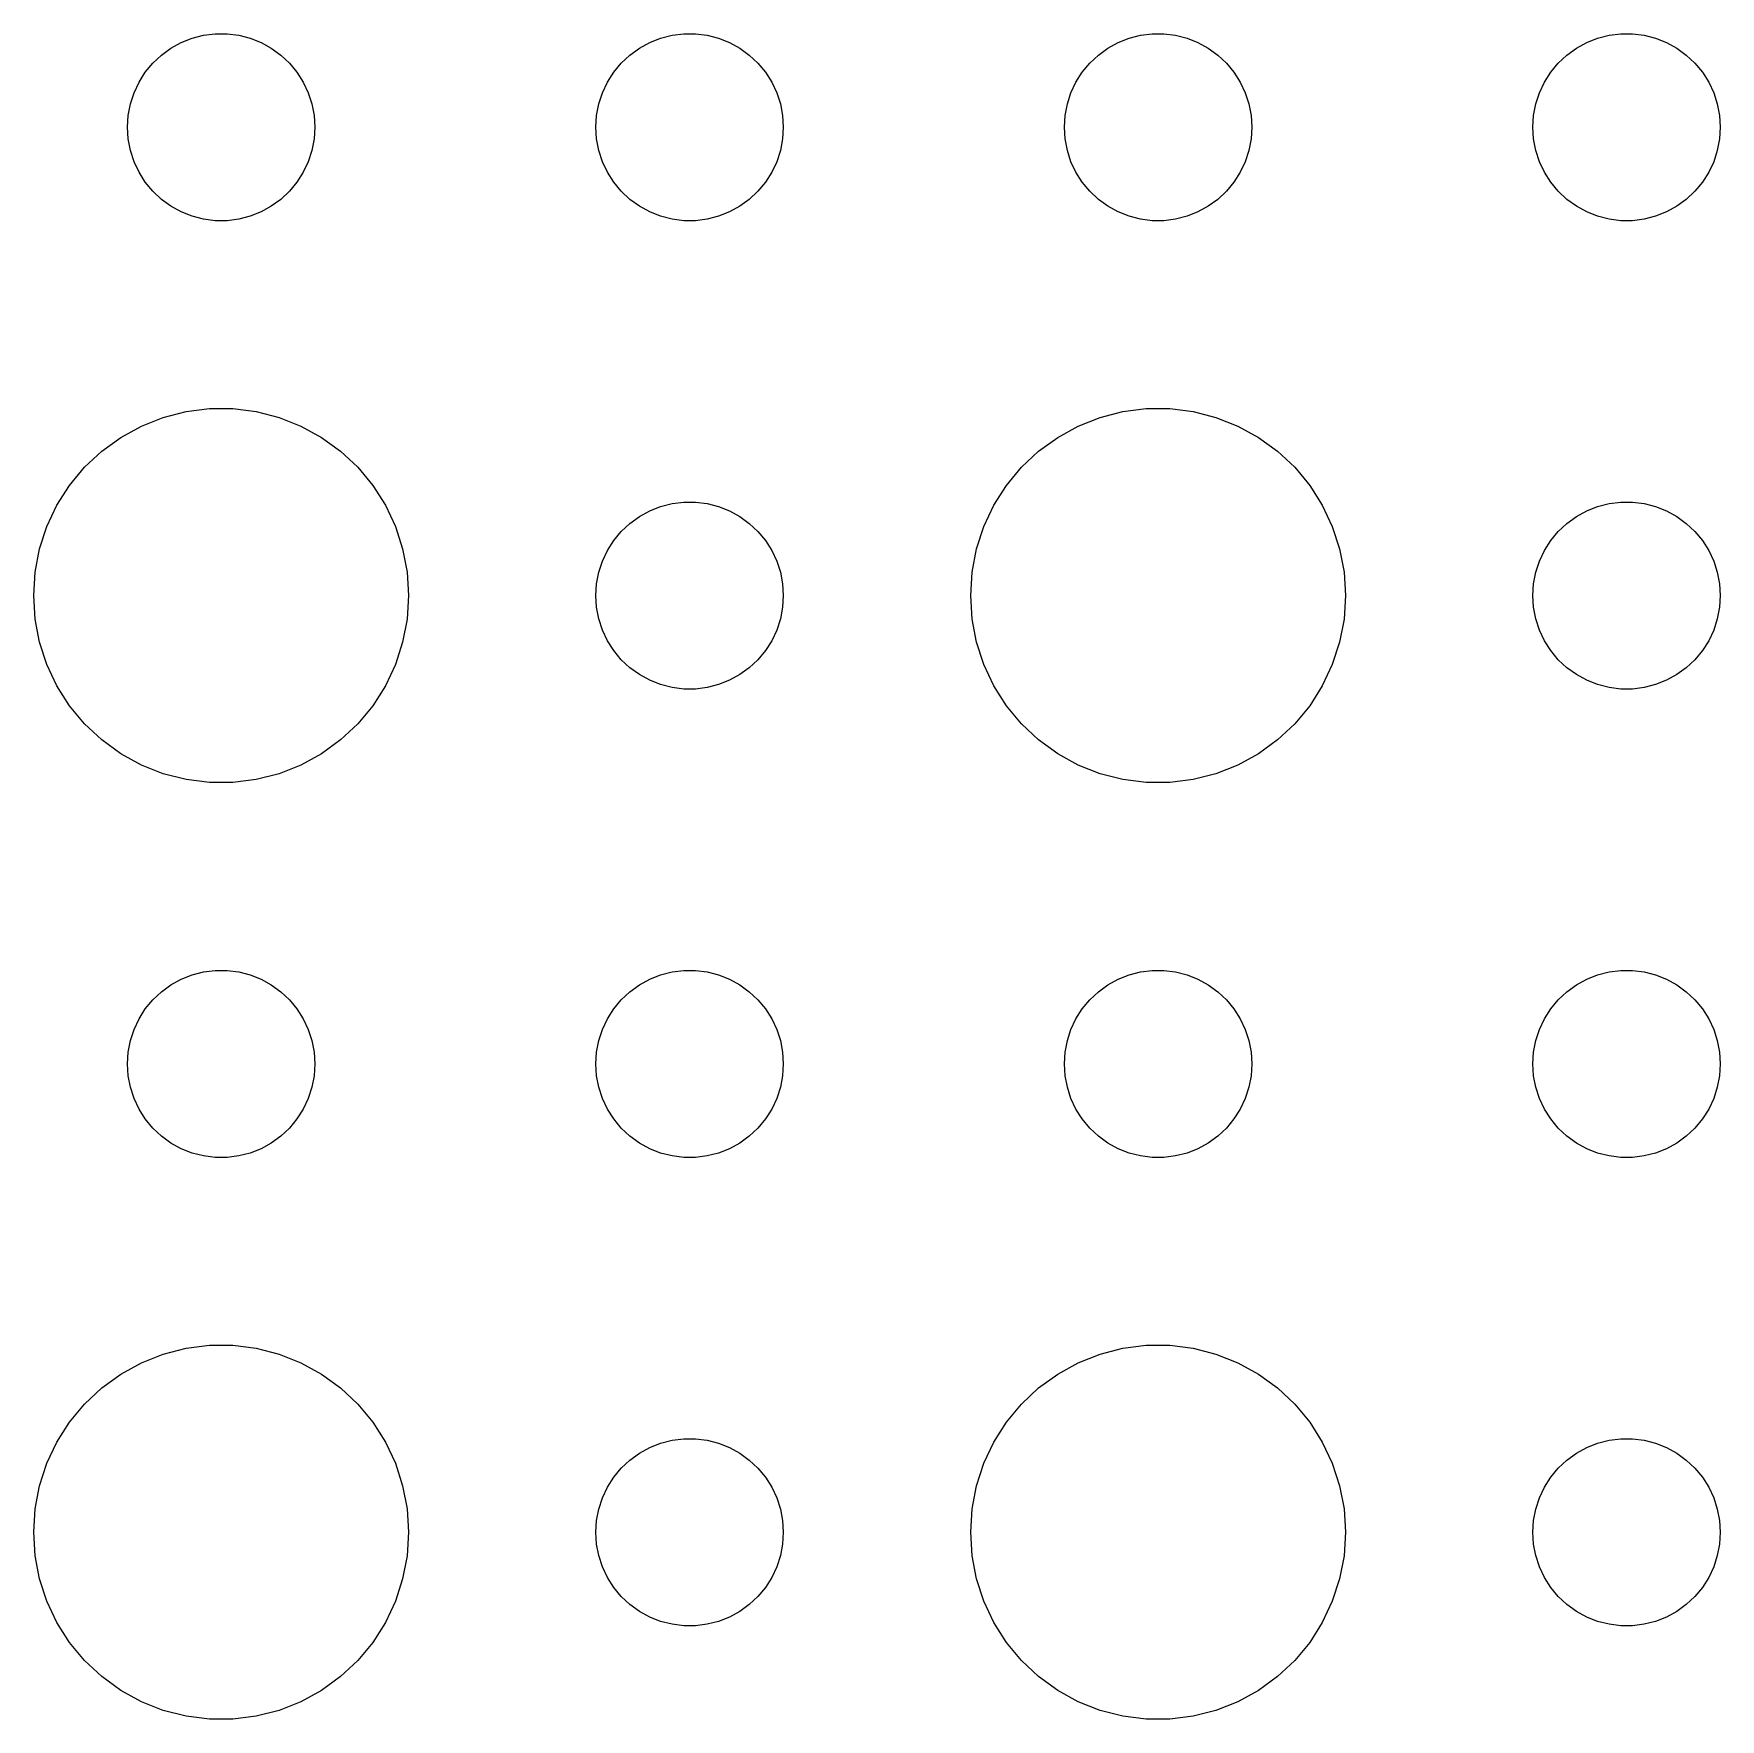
# Model space of a CAD drawing. Header units: metres. Extents: x -112 to 112, y -104 to 104.
# Drawn here: x 27 to 54, y 49.51 to 76.5 of the extents above; entities that cross this region are included whole.
import ezdxf

# ---------------------------------------------------------------- set-up
doc = ezdxf.new("R2010")
doc.units = ezdxf.units.M

msp = doc.modelspace()

# ---------------------------------------------------------------- linework, layer by layer
for p, q in [((29.3613, 76.3572), (29.5365, 76.4266)), ((29.5365, 76.4266), (29.7189, 76.4734)), ((29.7189, 76.4734), (29.9058, 76.497)), ((29.9058, 76.497), (30.0942, 76.497)), ((30.0942, 76.497), (30.2811, 76.4734)), ((30.2811, 76.4734), (30.4635, 76.4266)), ((30.4635, 76.4266), (30.6387, 76.3572)), ((36.8613, 76.3572), (37.0365, 76.4266)), ((37.0365, 76.4266), (37.2189, 76.4734)), ((37.2189, 76.4734), (37.4058, 76.497)), ((37.4058, 76.497), (37.5942, 76.497)), ((37.5942, 76.497), (37.7811, 76.4734)), ((37.7811, 76.4734), (37.9635, 76.4266)), ((37.9635, 76.4266), (38.1387, 76.3572)), ((44.3613, 76.3572), (44.5365, 76.4266)), ((44.5365, 76.4266), (44.7189, 76.4734)), ((44.7189, 76.4734), (44.9058, 76.497)), ((44.9058, 76.497), (45.0942, 76.497)), ((45.0942, 76.497), (45.2811, 76.4734)), ((45.2811, 76.4734), (45.4635, 76.4266)), ((45.4635, 76.4266), (45.6387, 76.3572)), ((51.8613, 76.3572), (52.0365, 76.4266)), ((52.0365, 76.4266), (52.2189, 76.4734)), ((52.2189, 76.4734), (52.4058, 76.497)), ((52.4058, 76.497), (52.5942, 76.497)), ((52.5942, 76.497), (52.7811, 76.4734)), ((52.7811, 76.4734), (52.9635, 76.4266)), ((52.9635, 76.4266), (53.1387, 76.3572)), ((28.9065, 76.0268), (29.0439, 76.1558)), ((29.0439, 76.1558), (29.1963, 76.2665)), ((29.1963, 76.2665), (29.3613, 76.3572)), ((30.6387, 76.3572), (30.8037, 76.2665)), ((30.8037, 76.2665), (30.9561, 76.1558)), ((30.9561, 76.1558), (31.0934, 76.0268)), ((36.4065, 76.0268), (36.5439, 76.1558)), ((36.5439, 76.1558), (36.6963, 76.2665)), ((36.6963, 76.2665), (36.8613, 76.3572)), ((38.1387, 76.3572), (38.3037, 76.2665)), ((38.3037, 76.2665), (38.4561, 76.1558)), ((38.4561, 76.1558), (38.5934, 76.0268)), ((43.9065, 76.0268), (44.0439, 76.1558)), ((44.0439, 76.1558), (44.1963, 76.2665)), ((44.1963, 76.2665), (44.3613, 76.3572)), ((45.6387, 76.3572), (45.8037, 76.2665)), ((45.8037, 76.2665), (45.9561, 76.1558)), ((45.9561, 76.1558), (46.0934, 76.0268)), ((51.4065, 76.0268), (51.5439, 76.1558)), ((51.5439, 76.1558), (51.6963, 76.2665)), ((51.6963, 76.2665), (51.8613, 76.3572)), ((53.1387, 76.3572), (53.3037, 76.2665)), ((53.3037, 76.2665), (53.4561, 76.1558)), ((53.4561, 76.1558), (53.5934, 76.0268)), ((28.6855, 75.7226), (28.7865, 75.8817)), ((28.7865, 75.8817), (28.9065, 76.0268)), ((31.0934, 76.0268), (31.2135, 75.8817)), ((31.2135, 75.8817), (31.3145, 75.7226)), ((36.1855, 75.7226), (36.2865, 75.8817)), ((36.2865, 75.8817), (36.4065, 76.0268)), ((38.5934, 76.0268), (38.7135, 75.8817)), ((38.7135, 75.8817), (38.8145, 75.7226)), ((43.6855, 75.7226), (43.7865, 75.8817)), ((43.7865, 75.8817), (43.9065, 76.0268)), ((46.0934, 76.0268), (46.2135, 75.8817)), ((46.2135, 75.8817), (46.3145, 75.7226)), ((51.1855, 75.7226), (51.2865, 75.8817)), ((51.2865, 75.8817), (51.4065, 76.0268)), ((53.5934, 76.0268), (53.7135, 75.8817)), ((53.7135, 75.8817), (53.8145, 75.7226)), ((28.6053, 75.5522), (28.6855, 75.7226)), ((31.3145, 75.7226), (31.3947, 75.5522)), ((36.1053, 75.5522), (36.1855, 75.7226)), ((38.8145, 75.7226), (38.8947, 75.5522)), ((43.6053, 75.5522), (43.6855, 75.7226)), ((46.3145, 75.7226), (46.3947, 75.5522)), ((51.1053, 75.5522), (51.1855, 75.7226)), ((53.8145, 75.7226), (53.8947, 75.5522)), ((28.5118, 75.188), (28.5471, 75.373)), ((28.5471, 75.373), (28.6053, 75.5522)), ((31.3947, 75.5522), (31.4529, 75.373)), ((31.4529, 75.373), (31.4882, 75.188)), ((36.0118, 75.188), (36.0471, 75.373)), ((36.0471, 75.373), (36.1053, 75.5522)), ((38.8947, 75.5522), (38.9529, 75.373)), ((38.9529, 75.373), (38.9882, 75.188)), ((43.5118, 75.188), (43.5471, 75.373)), ((43.5471, 75.373), (43.6053, 75.5522)), ((46.3947, 75.5522), (46.4529, 75.373)), ((46.4529, 75.373), (46.4882, 75.188)), ((51.0118, 75.188), (51.0471, 75.373)), ((51.0471, 75.373), (51.1053, 75.5522)), ((53.8947, 75.5522), (53.9529, 75.373)), ((53.9529, 75.373), (53.9882, 75.188)), ((28.5, 75), (28.5118, 75.188)), ((31.4882, 75.188), (31.5, 75)), ((36, 75), (36.0118, 75.188)), ((38.9882, 75.188), (39, 75)), ((43.5, 75), (43.5118, 75.188)), ((46.4882, 75.188), (46.5, 75)), ((51, 75), (51.0118, 75.188)), ((53.9882, 75.188), (54, 75)), ((28.5118, 74.812), (28.5, 75)), ((28.5471, 74.627), (28.5118, 74.812)), ((31.4882, 74.812), (31.4529, 74.627)), ((31.5, 75), (31.4882, 74.812)), ((36.0118, 74.812), (36, 75)), ((36.0471, 74.627), (36.0118, 74.812)), ((38.9882, 74.812), (38.9529, 74.627)), ((39, 75), (38.9882, 74.812)), ((43.5118, 74.812), (43.5, 75)), ((43.5471, 74.627), (43.5118, 74.812)), ((46.4882, 74.812), (46.4529, 74.627)), ((46.5, 75), (46.4882, 74.812)), ((51.0118, 74.812), (51, 75)), ((51.0471, 74.627), (51.0118, 74.812)), ((53.9882, 74.812), (53.9529, 74.627)), ((54, 75), (53.9882, 74.812)), ((28.6053, 74.4478), (28.5471, 74.627)), ((31.4529, 74.627), (31.3947, 74.4478)), ((36.1053, 74.4478), (36.0471, 74.627)), ((38.9529, 74.627), (38.8947, 74.4478)), ((43.6053, 74.4478), (43.5471, 74.627)), ((46.4529, 74.627), (46.3947, 74.4478)), ((51.1053, 74.4478), (51.0471, 74.627)), ((53.9529, 74.627), (53.8947, 74.4478)), ((28.6855, 74.2774), (28.6053, 74.4478)), ((28.7865, 74.1183), (28.6855, 74.2774)), ((31.3145, 74.2774), (31.2135, 74.1183)), ((31.3947, 74.4478), (31.3145, 74.2774)), ((36.1855, 74.2774), (36.1053, 74.4478)), ((36.2865, 74.1183), (36.1855, 74.2774)), ((38.8145, 74.2774), (38.7135, 74.1183)), ((38.8947, 74.4478), (38.8145, 74.2774)), ((43.6855, 74.2774), (43.6053, 74.4478)), ((43.7865, 74.1183), (43.6855, 74.2774)), ((46.3145, 74.2774), (46.2135, 74.1183)), ((46.3947, 74.4478), (46.3145, 74.2774)), ((51.1855, 74.2774), (51.1053, 74.4478)), ((51.2865, 74.1183), (51.1855, 74.2774)), ((53.8145, 74.2774), (53.7135, 74.1183)), ((53.8947, 74.4478), (53.8145, 74.2774)), ((28.9065, 73.9732), (28.7865, 74.1183)), ((31.2135, 74.1183), (31.0934, 73.9732)), ((36.4065, 73.9732), (36.2865, 74.1183)), ((38.7135, 74.1183), (38.5934, 73.9732)), ((43.9065, 73.9732), (43.7865, 74.1183)), ((46.2135, 74.1183), (46.0934, 73.9732)), ((51.4065, 73.9732), (51.2865, 74.1183)), ((53.7135, 74.1183), (53.5934, 73.9732)), ((29.0439, 73.8442), (28.9065, 73.9732)), ((29.1963, 73.7335), (29.0439, 73.8442)), ((29.3613, 73.6428), (29.1963, 73.7335)), ((30.8037, 73.7335), (30.6387, 73.6428)), ((30.9561, 73.8442), (30.8037, 73.7335)), ((31.0934, 73.9732), (30.9561, 73.8442)), ((36.5439, 73.8442), (36.4065, 73.9732)), ((36.6963, 73.7335), (36.5439, 73.8442)), ((36.8613, 73.6428), (36.6963, 73.7335)), ((38.3037, 73.7335), (38.1387, 73.6428)), ((38.4561, 73.8442), (38.3037, 73.7335)), ((38.5934, 73.9732), (38.4561, 73.8442)), ((44.0439, 73.8442), (43.9065, 73.9732)), ((44.1963, 73.7335), (44.0439, 73.8442)), ((44.3613, 73.6428), (44.1963, 73.7335)), ((45.8037, 73.7335), (45.6387, 73.6428)), ((45.9561, 73.8442), (45.8037, 73.7335)), ((46.0934, 73.9732), (45.9561, 73.8442)), ((51.5439, 73.8442), (51.4065, 73.9732)), ((51.6963, 73.7335), (51.5439, 73.8442)), ((51.8613, 73.6428), (51.6963, 73.7335)), ((53.3037, 73.7335), (53.1387, 73.6428)), ((53.4561, 73.8442), (53.3037, 73.7335)), ((53.5934, 73.9732), (53.4561, 73.8442)), ((29.5365, 73.5734), (29.3613, 73.6428)), ((29.7189, 73.5266), (29.5365, 73.5734)), ((29.9058, 73.503), (29.7189, 73.5266)), ((30.0942, 73.503), (29.9058, 73.503)), ((30.2811, 73.5266), (30.0942, 73.503)), ((30.4635, 73.5734), (30.2811, 73.5266)), ((30.6387, 73.6428), (30.4635, 73.5734)), ((37.0365, 73.5734), (36.8613, 73.6428)), ((37.2189, 73.5266), (37.0365, 73.5734)), ((37.4058, 73.503), (37.2189, 73.5266)), ((37.5942, 73.503), (37.4058, 73.503)), ((37.7811, 73.5266), (37.5942, 73.503)), ((37.9635, 73.5734), (37.7811, 73.5266)), ((38.1387, 73.6428), (37.9635, 73.5734)), ((44.5365, 73.5734), (44.3613, 73.6428)), ((44.7189, 73.5266), (44.5365, 73.5734)), ((44.9058, 73.503), (44.7189, 73.5266)), ((45.0942, 73.503), (44.9058, 73.503)), ((45.2811, 73.5266), (45.0942, 73.503)), ((45.4635, 73.5734), (45.2811, 73.5266)), ((45.6387, 73.6428), (45.4635, 73.5734)), ((52.0365, 73.5734), (51.8613, 73.6428)), ((52.2189, 73.5266), (52.0365, 73.5734)), ((52.4058, 73.503), (52.2189, 73.5266)), ((52.5942, 73.503), (52.4058, 73.503)), ((52.7811, 73.5266), (52.5942, 73.503)), ((52.9635, 73.5734), (52.7811, 73.5266)), ((53.1387, 73.6428), (52.9635, 73.5734)), ((29.4379, 70.4469), (29.8116, 70.4941)), ((29.8116, 70.4941), (30.1884, 70.4941)), ((30.1884, 70.4941), (30.5621, 70.4469)), ((44.4379, 70.4469), (44.8116, 70.4941)), ((44.8116, 70.4941), (45.1884, 70.4941)), ((45.1884, 70.4941), (45.5621, 70.4469)), ((28.3925, 70.033), (28.7227, 70.2145)), ((28.7227, 70.2145), (29.0729, 70.3532)), ((29.0729, 70.3532), (29.4379, 70.4469)), ((30.5621, 70.4469), (30.927, 70.3532)), ((30.927, 70.3532), (31.2773, 70.2145)), ((31.2773, 70.2145), (31.6075, 70.033)), ((43.3925, 70.033), (43.7227, 70.2145)), ((43.7227, 70.2145), (44.0729, 70.3532)), ((44.0729, 70.3532), (44.4379, 70.4469)), ((45.5621, 70.4469), (45.927, 70.3532)), ((45.927, 70.3532), (46.2773, 70.2145)), ((46.2773, 70.2145), (46.6075, 70.033)), ((28.0877, 69.8115), (28.3925, 70.033)), ((31.6075, 70.033), (31.9123, 69.8115)), ((43.0877, 69.8115), (43.3925, 70.033)), ((46.6075, 70.033), (46.9123, 69.8115)), ((27.8131, 69.5536), (28.0877, 69.8115)), ((31.9123, 69.8115), (32.1869, 69.5536)), ((42.8131, 69.5536), (43.0877, 69.8115)), ((46.9123, 69.8115), (47.1869, 69.5536)), ((27.5729, 69.2634), (27.8131, 69.5536)), ((32.1869, 69.5536), (32.427, 69.2634)), ((42.5729, 69.2634), (42.8131, 69.5536)), ((47.1869, 69.5536), (47.427, 69.2634)), ((27.3711, 68.9453), (27.5729, 69.2634)), ((32.427, 69.2634), (32.6289, 68.9453)), ((42.3711, 68.9453), (42.5729, 69.2634)), ((47.427, 69.2634), (47.6289, 68.9453)), ((27.2107, 68.6044), (27.3711, 68.9453)), ((32.6289, 68.9453), (32.7893, 68.6044)), ((36.6963, 68.7665), (36.8613, 68.8572)), ((36.8613, 68.8572), (37.0365, 68.9266)), ((37.0365, 68.9266), (37.2189, 68.9734)), ((37.2189, 68.9734), (37.4058, 68.997)), ((37.4058, 68.997), (37.5942, 68.997)), ((37.5942, 68.997), (37.7811, 68.9734)), ((37.7811, 68.9734), (37.9635, 68.9266)), ((37.9635, 68.9266), (38.1387, 68.8572)), ((38.1387, 68.8572), (38.3037, 68.7665)), ((42.2107, 68.6044), (42.3711, 68.9453)), ((47.6289, 68.9453), (47.7893, 68.6044)), ((51.6963, 68.7665), (51.8613, 68.8572)), ((51.8613, 68.8572), (52.0365, 68.9266)), ((52.0365, 68.9266), (52.2189, 68.9734)), ((52.2189, 68.9734), (52.4058, 68.997)), ((52.4058, 68.997), (52.5942, 68.997)), ((52.5942, 68.997), (52.7811, 68.9734)), ((52.7811, 68.9734), (52.9635, 68.9266)), ((52.9635, 68.9266), (53.1387, 68.8572)), ((53.1387, 68.8572), (53.3037, 68.7665)), ((27.0942, 68.2461), (27.2107, 68.6044)), ((32.7893, 68.6044), (32.9057, 68.2461)), ((36.4065, 68.5268), (36.5439, 68.6558)), ((36.5439, 68.6558), (36.6963, 68.7665)), ((38.3037, 68.7665), (38.4561, 68.6558)), ((38.4561, 68.6558), (38.5934, 68.5268)), ((42.0942, 68.2461), (42.2107, 68.6044)), ((47.7893, 68.6044), (47.9057, 68.2461)), ((51.4065, 68.5268), (51.5439, 68.6558)), ((51.5439, 68.6558), (51.6963, 68.7665)), ((53.3037, 68.7665), (53.4561, 68.6558)), ((53.4561, 68.6558), (53.5934, 68.5268)), ((36.1855, 68.2226), (36.2865, 68.3817)), ((36.2865, 68.3817), (36.4065, 68.5268)), ((38.5934, 68.5268), (38.7135, 68.3817)), ((38.7135, 68.3817), (38.8145, 68.2226)), ((51.1855, 68.2226), (51.2865, 68.3817)), ((51.2865, 68.3817), (51.4065, 68.5268)), ((53.5934, 68.5268), (53.7135, 68.3817)), ((53.7135, 68.3817), (53.8145, 68.2226)), ((27.0237, 67.876), (27.0942, 68.2461)), ((32.9057, 68.2461), (32.9763, 67.876)), ((36.0471, 67.873), (36.1053, 68.0522)), ((36.1053, 68.0522), (36.1855, 68.2226)), ((38.8145, 68.2226), (38.8947, 68.0522)), ((38.8947, 68.0522), (38.9529, 67.873)), ((42.0237, 67.876), (42.0942, 68.2461)), ((47.9057, 68.2461), (47.9763, 67.876)), ((51.0471, 67.873), (51.1053, 68.0522)), ((51.1053, 68.0522), (51.1855, 68.2226)), ((53.8145, 68.2226), (53.8947, 68.0522)), ((53.8947, 68.0522), (53.9529, 67.873)), ((27, 67.5), (27.0237, 67.876)), ((32.9763, 67.876), (33, 67.5)), ((36.0118, 67.688), (36.0471, 67.873)), ((38.9529, 67.873), (38.9882, 67.688)), ((42, 67.5), (42.0237, 67.876)), ((47.9763, 67.876), (48, 67.5)), ((51.0118, 67.688), (51.0471, 67.873)), ((53.9529, 67.873), (53.9882, 67.688)), ((36, 67.5), (36.0118, 67.688)), ((38.9882, 67.688), (39, 67.5)), ((51, 67.5), (51.0118, 67.688)), ((53.9882, 67.688), (54, 67.5)), ((27.0237, 67.124), (27, 67.5)), ((33, 67.5), (32.9763, 67.124)), ((36.0118, 67.312), (36, 67.5)), ((36.0471, 67.127), (36.0118, 67.312)), ((38.9882, 67.312), (38.9529, 67.127)), ((39, 67.5), (38.9882, 67.312)), ((42.0237, 67.124), (42, 67.5)), ((48, 67.5), (47.9763, 67.124)), ((51.0118, 67.312), (51, 67.5)), ((51.0471, 67.127), (51.0118, 67.312)), ((53.9882, 67.312), (53.9529, 67.127)), ((54, 67.5), (53.9882, 67.312)), ((27.0942, 66.7539), (27.0237, 67.124)), ((32.9763, 67.124), (32.9057, 66.7539)), ((36.1053, 66.9478), (36.0471, 67.127)), ((38.9529, 67.127), (38.8947, 66.9478)), ((42.0942, 66.7539), (42.0237, 67.124)), ((47.9763, 67.124), (47.9057, 66.7539)), ((51.1053, 66.9478), (51.0471, 67.127)), ((53.9529, 67.127), (53.8947, 66.9478)), ((27.2107, 66.3956), (27.0942, 66.7539)), ((32.9057, 66.7539), (32.7893, 66.3956)), ((36.1855, 66.7774), (36.1053, 66.9478)), ((36.2865, 66.6183), (36.1855, 66.7774)), ((38.8145, 66.7774), (38.7135, 66.6183)), ((38.8947, 66.9478), (38.8145, 66.7774)), ((42.2107, 66.3956), (42.0942, 66.7539)), ((47.9057, 66.7539), (47.7893, 66.3956)), ((51.1855, 66.7774), (51.1053, 66.9478)), ((51.2865, 66.6183), (51.1855, 66.7774)), ((53.8145, 66.7774), (53.7135, 66.6183)), ((53.8947, 66.9478), (53.8145, 66.7774)), ((36.4065, 66.4732), (36.2865, 66.6183)), ((36.5439, 66.3442), (36.4065, 66.4732)), ((38.5934, 66.4732), (38.4561, 66.3442)), ((38.7135, 66.6183), (38.5934, 66.4732)), ((51.4065, 66.4732), (51.2865, 66.6183)), ((51.5439, 66.3442), (51.4065, 66.4732)), ((53.5934, 66.4732), (53.4561, 66.3442)), ((53.7135, 66.6183), (53.5934, 66.4732)), ((27.3711, 66.0547), (27.2107, 66.3956)), ((32.7893, 66.3956), (32.6289, 66.0547)), ((36.6963, 66.2335), (36.5439, 66.3442)), ((36.8613, 66.1428), (36.6963, 66.2335)), ((38.3037, 66.2335), (38.1387, 66.1428)), ((38.4561, 66.3442), (38.3037, 66.2335)), ((42.3711, 66.0547), (42.2107, 66.3956)), ((47.7893, 66.3956), (47.6289, 66.0547)), ((51.6963, 66.2335), (51.5439, 66.3442)), ((51.8613, 66.1428), (51.6963, 66.2335)), ((53.3037, 66.2335), (53.1387, 66.1428)), ((53.4561, 66.3442), (53.3037, 66.2335)), ((27.5729, 65.7366), (27.3711, 66.0547)), ((32.6289, 66.0547), (32.427, 65.7366)), ((37.0365, 66.0734), (36.8613, 66.1428)), ((37.2189, 66.0266), (37.0365, 66.0734)), ((37.4058, 66.003), (37.2189, 66.0266)), ((37.5942, 66.003), (37.4058, 66.003)), ((37.7811, 66.0266), (37.5942, 66.003)), ((37.9635, 66.0734), (37.7811, 66.0266)), ((38.1387, 66.1428), (37.9635, 66.0734)), ((42.5729, 65.7366), (42.3711, 66.0547)), ((47.6289, 66.0547), (47.427, 65.7366)), ((52.0365, 66.0734), (51.8613, 66.1428)), ((52.2189, 66.0266), (52.0365, 66.0734)), ((52.4058, 66.003), (52.2189, 66.0266)), ((52.5942, 66.003), (52.4058, 66.003)), ((52.7811, 66.0266), (52.5942, 66.003)), ((52.9635, 66.0734), (52.7811, 66.0266)), ((53.1387, 66.1428), (52.9635, 66.0734)), ((27.8131, 65.4464), (27.5729, 65.7366)), ((32.427, 65.7366), (32.1869, 65.4464)), ((42.8131, 65.4464), (42.5729, 65.7366)), ((47.427, 65.7366), (47.1869, 65.4464)), ((28.0877, 65.1885), (27.8131, 65.4464)), ((32.1869, 65.4464), (31.9123, 65.1885)), ((43.0877, 65.1885), (42.8131, 65.4464)), ((47.1869, 65.4464), (46.9123, 65.1885)), ((28.3925, 64.967), (28.0877, 65.1885)), ((31.9123, 65.1885), (31.6075, 64.967)), ((43.3925, 64.967), (43.0877, 65.1885)), ((46.9123, 65.1885), (46.6075, 64.967)), ((28.7227, 64.7855), (28.3925, 64.967)), ((31.6075, 64.967), (31.2773, 64.7855)), ((43.7227, 64.7855), (43.3925, 64.967)), ((46.6075, 64.967), (46.2773, 64.7855)), ((29.0729, 64.6468), (28.7227, 64.7855)), ((29.4379, 64.5531), (29.0729, 64.6468)), ((29.8116, 64.5059), (29.4379, 64.5531)), ((30.5621, 64.5531), (30.1884, 64.5059)), ((30.927, 64.6468), (30.5621, 64.5531)), ((31.2773, 64.7855), (30.927, 64.6468)), ((44.0729, 64.6468), (43.7227, 64.7855)), ((44.4379, 64.5531), (44.0729, 64.6468)), ((44.8116, 64.5059), (44.4379, 64.5531)), ((45.5621, 64.5531), (45.1884, 64.5059)), ((45.927, 64.6468), (45.5621, 64.5531)), ((46.2773, 64.7855), (45.927, 64.6468)), ((30.1884, 64.5059), (29.8116, 64.5059)), ((45.1884, 64.5059), (44.8116, 64.5059)), ((29.1963, 61.2665), (29.3613, 61.3572)), ((29.3613, 61.3572), (29.5365, 61.4266)), ((29.5365, 61.4266), (29.7189, 61.4734)), ((29.7189, 61.4734), (29.9058, 61.497)), ((29.9058, 61.497), (30.0942, 61.497)), ((30.0942, 61.497), (30.2811, 61.4734)), ((30.2811, 61.4734), (30.4635, 61.4266)), ((30.4635, 61.4266), (30.6387, 61.3572)), ((30.6387, 61.3572), (30.8037, 61.2665)), ((36.6963, 61.2665), (36.8613, 61.3572)), ((36.8613, 61.3572), (37.0365, 61.4266)), ((37.0365, 61.4266), (37.2189, 61.4734)), ((37.2189, 61.4734), (37.4058, 61.497)), ((37.4058, 61.497), (37.5942, 61.497)), ((37.5942, 61.497), (37.7811, 61.4734)), ((37.7811, 61.4734), (37.9635, 61.4266)), ((37.9635, 61.4266), (38.1387, 61.3572)), ((38.1387, 61.3572), (38.3037, 61.2665)), ((44.1963, 61.2665), (44.3613, 61.3572)), ((44.3613, 61.3572), (44.5365, 61.4266)), ((44.5365, 61.4266), (44.7189, 61.4734)), ((44.7189, 61.4734), (44.9058, 61.497)), ((44.9058, 61.497), (45.0942, 61.497)), ((45.0942, 61.497), (45.2811, 61.4734)), ((45.2811, 61.4734), (45.4635, 61.4266)), ((45.4635, 61.4266), (45.6387, 61.3572)), ((45.6387, 61.3572), (45.8037, 61.2665)), ((51.6963, 61.2665), (51.8613, 61.3572)), ((51.8613, 61.3572), (52.0365, 61.4266)), ((52.0365, 61.4266), (52.2189, 61.4734)), ((52.2189, 61.4734), (52.4058, 61.497)), ((52.4058, 61.497), (52.5942, 61.497)), ((52.5942, 61.497), (52.7811, 61.4734)), ((52.7811, 61.4734), (52.9635, 61.4266)), ((52.9635, 61.4266), (53.1387, 61.3572)), ((53.1387, 61.3572), (53.3037, 61.2665)), ((28.7865, 60.8817), (28.9065, 61.0268)), ((28.9065, 61.0268), (29.0439, 61.1558)), ((29.0439, 61.1558), (29.1963, 61.2665)), ((30.8037, 61.2665), (30.9561, 61.1558)), ((30.9561, 61.1558), (31.0934, 61.0268)), ((31.0934, 61.0268), (31.2135, 60.8817)), ((36.2865, 60.8817), (36.4065, 61.0268)), ((36.4065, 61.0268), (36.5439, 61.1558)), ((36.5439, 61.1558), (36.6963, 61.2665)), ((38.3037, 61.2665), (38.4561, 61.1558)), ((38.4561, 61.1558), (38.5934, 61.0268)), ((38.5934, 61.0268), (38.7135, 60.8817)), ((43.7865, 60.8817), (43.9065, 61.0268)), ((43.9065, 61.0268), (44.0439, 61.1558)), ((44.0439, 61.1558), (44.1963, 61.2665)), ((45.8037, 61.2665), (45.9561, 61.1558)), ((45.9561, 61.1558), (46.0934, 61.0268)), ((46.0934, 61.0268), (46.2135, 60.8817)), ((51.2865, 60.8817), (51.4065, 61.0268)), ((51.4065, 61.0268), (51.5439, 61.1558)), ((51.5439, 61.1558), (51.6963, 61.2665)), ((53.3037, 61.2665), (53.4561, 61.1558)), ((53.4561, 61.1558), (53.5934, 61.0268)), ((53.5934, 61.0268), (53.7135, 60.8817)), ((28.6855, 60.7226), (28.7865, 60.8817)), ((31.2135, 60.8817), (31.3145, 60.7226)), ((36.1855, 60.7226), (36.2865, 60.8817)), ((38.7135, 60.8817), (38.8145, 60.7226)), ((43.6855, 60.7226), (43.7865, 60.8817)), ((46.2135, 60.8817), (46.3145, 60.7226)), ((51.1855, 60.7226), (51.2865, 60.8817)), ((53.7135, 60.8817), (53.8145, 60.7226)), ((28.5471, 60.373), (28.6053, 60.5522)), ((28.6053, 60.5522), (28.6855, 60.7226)), ((31.3145, 60.7226), (31.3947, 60.5522)), ((31.3947, 60.5522), (31.4529, 60.373)), ((36.0471, 60.373), (36.1053, 60.5522)), ((36.1053, 60.5522), (36.1855, 60.7226)), ((38.8145, 60.7226), (38.8947, 60.5522)), ((38.8947, 60.5522), (38.9529, 60.373)), ((43.5471, 60.373), (43.6053, 60.5522)), ((43.6053, 60.5522), (43.6855, 60.7226)), ((46.3145, 60.7226), (46.3947, 60.5522)), ((46.3947, 60.5522), (46.4529, 60.373)), ((51.0471, 60.373), (51.1053, 60.5522)), ((51.1053, 60.5522), (51.1855, 60.7226)), ((53.8145, 60.7226), (53.8947, 60.5522)), ((53.8947, 60.5522), (53.9529, 60.373)), ((28.5118, 60.188), (28.5471, 60.373)), ((31.4529, 60.373), (31.4882, 60.188)), ((36.0118, 60.188), (36.0471, 60.373)), ((38.9529, 60.373), (38.9882, 60.188)), ((43.5118, 60.188), (43.5471, 60.373)), ((46.4529, 60.373), (46.4882, 60.188)), ((51.0118, 60.188), (51.0471, 60.373)), ((53.9529, 60.373), (53.9882, 60.188)), ((28.5, 60), (28.5118, 60.188)), ((28.5118, 59.812), (28.5, 60)), ((31.4882, 60.188), (31.5, 60)), ((31.5, 60), (31.4882, 59.812)), ((36, 60), (36.0118, 60.188)), ((36.0118, 59.812), (36, 60)), ((38.9882, 60.188), (39, 60)), ((39, 60), (38.9882, 59.812)), ((43.5, 60), (43.5118, 60.188)), ((43.5118, 59.812), (43.5, 60)), ((46.4882, 60.188), (46.5, 60)), ((46.5, 60), (46.4882, 59.812)), ((51, 60), (51.0118, 60.188)), ((51.0118, 59.812), (51, 60)), ((53.9882, 60.188), (54, 60)), ((54, 60), (53.9882, 59.812)), ((28.5471, 59.627), (28.5118, 59.812)), ((31.4882, 59.812), (31.4529, 59.627)), ((36.0471, 59.627), (36.0118, 59.812)), ((38.9882, 59.812), (38.9529, 59.627)), ((43.5471, 59.627), (43.5118, 59.812)), ((46.4882, 59.812), (46.4529, 59.627)), ((51.0471, 59.627), (51.0118, 59.812)), ((53.9882, 59.812), (53.9529, 59.627)), ((28.6053, 59.4478), (28.5471, 59.627)), ((28.6855, 59.2774), (28.6053, 59.4478)), ((31.3947, 59.4478), (31.3145, 59.2774)), ((31.4529, 59.627), (31.3947, 59.4478)), ((36.1053, 59.4478), (36.0471, 59.627)), ((36.1855, 59.2774), (36.1053, 59.4478)), ((38.8947, 59.4478), (38.8145, 59.2774)), ((38.9529, 59.627), (38.8947, 59.4478)), ((43.6053, 59.4478), (43.5471, 59.627)), ((43.6855, 59.2774), (43.6053, 59.4478)), ((46.3947, 59.4478), (46.3145, 59.2774)), ((46.4529, 59.627), (46.3947, 59.4478)), ((51.1053, 59.4478), (51.0471, 59.627)), ((51.1855, 59.2774), (51.1053, 59.4478)), ((53.8947, 59.4478), (53.8145, 59.2774)), ((53.9529, 59.627), (53.8947, 59.4478)), ((28.7865, 59.1183), (28.6855, 59.2774)), ((31.3145, 59.2774), (31.2135, 59.1183)), ((36.2865, 59.1183), (36.1855, 59.2774)), ((38.8145, 59.2774), (38.7135, 59.1183)), ((43.7865, 59.1183), (43.6855, 59.2774)), ((46.3145, 59.2774), (46.2135, 59.1183)), ((51.2865, 59.1183), (51.1855, 59.2774)), ((53.8145, 59.2774), (53.7135, 59.1183)), ((28.9065, 58.9732), (28.7865, 59.1183)), ((29.0439, 58.8442), (28.9065, 58.9732)), ((31.0934, 58.9732), (30.9561, 58.8442)), ((31.2135, 59.1183), (31.0934, 58.9732)), ((36.4065, 58.9732), (36.2865, 59.1183)), ((36.5439, 58.8442), (36.4065, 58.9732)), ((38.5934, 58.9732), (38.4561, 58.8442)), ((38.7135, 59.1183), (38.5934, 58.9732)), ((43.9065, 58.9732), (43.7865, 59.1183)), ((44.0439, 58.8442), (43.9065, 58.9732)), ((46.0934, 58.9732), (45.9561, 58.8442)), ((46.2135, 59.1183), (46.0934, 58.9732)), ((51.4065, 58.9732), (51.2865, 59.1183)), ((51.5439, 58.8442), (51.4065, 58.9732)), ((53.5934, 58.9732), (53.4561, 58.8442)), ((53.7135, 59.1183), (53.5934, 58.9732)), ((29.1963, 58.7335), (29.0439, 58.8442)), ((29.3613, 58.6428), (29.1963, 58.7335)), ((29.5365, 58.5734), (29.3613, 58.6428)), ((30.6387, 58.6428), (30.4635, 58.5734)), ((30.8037, 58.7335), (30.6387, 58.6428)), ((30.9561, 58.8442), (30.8037, 58.7335)), ((36.6963, 58.7335), (36.5439, 58.8442)), ((36.8613, 58.6428), (36.6963, 58.7335)), ((37.0365, 58.5734), (36.8613, 58.6428)), ((38.1387, 58.6428), (37.9635, 58.5734)), ((38.3037, 58.7335), (38.1387, 58.6428)), ((38.4561, 58.8442), (38.3037, 58.7335)), ((44.1963, 58.7335), (44.0439, 58.8442)), ((44.3613, 58.6428), (44.1963, 58.7335)), ((44.5365, 58.5734), (44.3613, 58.6428)), ((45.6387, 58.6428), (45.4635, 58.5734)), ((45.8037, 58.7335), (45.6387, 58.6428)), ((45.9561, 58.8442), (45.8037, 58.7335)), ((51.6963, 58.7335), (51.5439, 58.8442)), ((51.8613, 58.6428), (51.6963, 58.7335)), ((52.0365, 58.5734), (51.8613, 58.6428)), ((53.1387, 58.6428), (52.9635, 58.5734)), ((53.3037, 58.7335), (53.1387, 58.6428)), ((53.4561, 58.8442), (53.3037, 58.7335)), ((29.7189, 58.5266), (29.5365, 58.5734)), ((29.9058, 58.503), (29.7189, 58.5266)), ((30.0942, 58.503), (29.9058, 58.503)), ((30.2811, 58.5266), (30.0942, 58.503)), ((30.4635, 58.5734), (30.2811, 58.5266)), ((37.2189, 58.5266), (37.0365, 58.5734)), ((37.4058, 58.503), (37.2189, 58.5266)), ((37.5942, 58.503), (37.4058, 58.503)), ((37.7811, 58.5266), (37.5942, 58.503)), ((37.9635, 58.5734), (37.7811, 58.5266)), ((44.7189, 58.5266), (44.5365, 58.5734)), ((44.9058, 58.503), (44.7189, 58.5266)), ((45.0942, 58.503), (44.9058, 58.503)), ((45.2811, 58.5266), (45.0942, 58.503)), ((45.4635, 58.5734), (45.2811, 58.5266)), ((52.2189, 58.5266), (52.0365, 58.5734)), ((52.4058, 58.503), (52.2189, 58.5266)), ((52.5942, 58.503), (52.4058, 58.503)), ((52.7811, 58.5266), (52.5942, 58.503)), ((52.9635, 58.5734), (52.7811, 58.5266)), ((28.7227, 55.2145), (29.0729, 55.3532)), ((29.0729, 55.3532), (29.4379, 55.4469)), ((29.4379, 55.4469), (29.8116, 55.4941)), ((29.8116, 55.4941), (30.1884, 55.4941)), ((30.1884, 55.4941), (30.5621, 55.4469)), ((30.5621, 55.4469), (30.927, 55.3532)), ((30.927, 55.3532), (31.2773, 55.2145)), ((43.7227, 55.2145), (44.0729, 55.3532)), ((44.0729, 55.3532), (44.4379, 55.4469)), ((44.4379, 55.4469), (44.8116, 55.4941)), ((44.8116, 55.4941), (45.1884, 55.4941)), ((45.1884, 55.4941), (45.5621, 55.4469)), ((45.5621, 55.4469), (45.927, 55.3532)), ((45.927, 55.3532), (46.2773, 55.2145)), ((28.3925, 55.033), (28.7227, 55.2145)), ((31.2773, 55.2145), (31.6075, 55.033)), ((43.3925, 55.033), (43.7227, 55.2145)), ((46.2773, 55.2145), (46.6075, 55.033)), ((27.8131, 54.5536), (28.0877, 54.8115)), ((28.0877, 54.8115), (28.3925, 55.033)), ((31.6075, 55.033), (31.9123, 54.8115)), ((31.9123, 54.8115), (32.1869, 54.5536)), ((42.8131, 54.5536), (43.0877, 54.8115)), ((43.0877, 54.8115), (43.3925, 55.033)), ((46.6075, 55.033), (46.9123, 54.8115)), ((46.9123, 54.8115), (47.1869, 54.5536)), ((27.5729, 54.2634), (27.8131, 54.5536)), ((32.1869, 54.5536), (32.427, 54.2634)), ((42.5729, 54.2634), (42.8131, 54.5536)), ((47.1869, 54.5536), (47.427, 54.2634)), ((27.3711, 53.9453), (27.5729, 54.2634)), ((32.427, 54.2634), (32.6289, 53.9453)), ((42.3711, 53.9453), (42.5729, 54.2634)), ((47.427, 54.2634), (47.6289, 53.9453)), ((27.2107, 53.6044), (27.3711, 53.9453)), ((32.6289, 53.9453), (32.7893, 53.6044)), ((36.5439, 53.6558), (36.6963, 53.7665)), ((36.6963, 53.7665), (36.8613, 53.8572)), ((36.8613, 53.8572), (37.0365, 53.9266)), ((37.0365, 53.9266), (37.2189, 53.9734)), ((37.2189, 53.9734), (37.4058, 53.997)), ((37.4058, 53.997), (37.5942, 53.997)), ((37.5942, 53.997), (37.7811, 53.9734)), ((37.7811, 53.9734), (37.9635, 53.9266)), ((37.9635, 53.9266), (38.1387, 53.8572)), ((38.1387, 53.8572), (38.3037, 53.7665)), ((38.3037, 53.7665), (38.4561, 53.6558)), ((42.2107, 53.6044), (42.3711, 53.9453)), ((47.6289, 53.9453), (47.7893, 53.6044)), ((51.5439, 53.6558), (51.6963, 53.7665)), ((51.6963, 53.7665), (51.8613, 53.8572)), ((51.8613, 53.8572), (52.0365, 53.9266)), ((52.0365, 53.9266), (52.2189, 53.9734)), ((52.2189, 53.9734), (52.4058, 53.997)), ((52.4058, 53.997), (52.5942, 53.997)), ((52.5942, 53.997), (52.7811, 53.9734)), ((52.7811, 53.9734), (52.9635, 53.9266)), ((52.9635, 53.9266), (53.1387, 53.8572)), ((53.1387, 53.8572), (53.3037, 53.7665)), ((53.3037, 53.7665), (53.4561, 53.6558)), ((27.0942, 53.2461), (27.2107, 53.6044)), ((32.7893, 53.6044), (32.9057, 53.2461)), ((36.2865, 53.3817), (36.4065, 53.5268)), ((36.4065, 53.5268), (36.5439, 53.6558)), ((38.4561, 53.6558), (38.5934, 53.5268)), ((38.5934, 53.5268), (38.7135, 53.3817)), ((42.0942, 53.2461), (42.2107, 53.6044)), ((47.7893, 53.6044), (47.9057, 53.2461)), ((51.2865, 53.3817), (51.4065, 53.5268)), ((51.4065, 53.5268), (51.5439, 53.6558)), ((53.4561, 53.6558), (53.5934, 53.5268)), ((53.5934, 53.5268), (53.7135, 53.3817)), ((27.0237, 52.876), (27.0942, 53.2461)), ((32.9057, 53.2461), (32.9763, 52.876)), ((36.1053, 53.0522), (36.1855, 53.2226)), ((36.1855, 53.2226), (36.2865, 53.3817)), ((38.7135, 53.3817), (38.8145, 53.2226)), ((38.8145, 53.2226), (38.8947, 53.0522)), ((42.0237, 52.876), (42.0942, 53.2461)), ((47.9057, 53.2461), (47.9763, 52.876)), ((51.1053, 53.0522), (51.1855, 53.2226)), ((51.1855, 53.2226), (51.2865, 53.3817)), ((53.7135, 53.3817), (53.8145, 53.2226)), ((53.8145, 53.2226), (53.8947, 53.0522)), ((36.0471, 52.873), (36.1053, 53.0522)), ((38.8947, 53.0522), (38.9529, 52.873)), ((51.0471, 52.873), (51.1053, 53.0522)), ((53.8947, 53.0522), (53.9529, 52.873)), ((27, 52.5), (27.0237, 52.876)), ((32.9763, 52.876), (33, 52.5)), ((36, 52.5), (36.0118, 52.688)), ((36.0118, 52.688), (36.0471, 52.873)), ((38.9529, 52.873), (38.9882, 52.688)), ((38.9882, 52.688), (39, 52.5)), ((42, 52.5), (42.0237, 52.876)), ((47.9763, 52.876), (48, 52.5)), ((51, 52.5), (51.0118, 52.688)), ((51.0118, 52.688), (51.0471, 52.873)), ((53.9529, 52.873), (53.9882, 52.688)), ((53.9882, 52.688), (54, 52.5)), ((27.0237, 52.124), (27, 52.5)), ((33, 52.5), (32.9763, 52.124)), ((36.0118, 52.312), (36, 52.5)), ((39, 52.5), (38.9882, 52.312)), ((42.0237, 52.124), (42, 52.5)), ((48, 52.5), (47.9763, 52.124)), ((51.0118, 52.312), (51, 52.5)), ((54, 52.5), (53.9882, 52.312)), ((27.0942, 51.7539), (27.0237, 52.124)), ((32.9763, 52.124), (32.9057, 51.7539)), ((36.0471, 52.127), (36.0118, 52.312)), ((36.1053, 51.9478), (36.0471, 52.127)), ((38.9529, 52.127), (38.8947, 51.9478)), ((38.9882, 52.312), (38.9529, 52.127)), ((42.0942, 51.7539), (42.0237, 52.124)), ((47.9763, 52.124), (47.9057, 51.7539)), ((51.0471, 52.127), (51.0118, 52.312)), ((51.1053, 51.9478), (51.0471, 52.127)), ((53.9529, 52.127), (53.8947, 51.9478)), ((53.9882, 52.312), (53.9529, 52.127)), ((36.1855, 51.7774), (36.1053, 51.9478)), ((38.8947, 51.9478), (38.8145, 51.7774)), ((51.1855, 51.7774), (51.1053, 51.9478)), ((53.8947, 51.9478), (53.8145, 51.7774)), ((27.2107, 51.3956), (27.0942, 51.7539)), ((32.9057, 51.7539), (32.7893, 51.3956)), ((36.2865, 51.6183), (36.1855, 51.7774)), ((36.4065, 51.4732), (36.2865, 51.6183)), ((38.7135, 51.6183), (38.5934, 51.4732)), ((38.8145, 51.7774), (38.7135, 51.6183)), ((42.2107, 51.3956), (42.0942, 51.7539)), ((47.9057, 51.7539), (47.7893, 51.3956)), ((51.2865, 51.6183), (51.1855, 51.7774)), ((51.4065, 51.4732), (51.2865, 51.6183)), ((53.7135, 51.6183), (53.5934, 51.4732)), ((53.8145, 51.7774), (53.7135, 51.6183)), ((27.3711, 51.0547), (27.2107, 51.3956)), ((32.7893, 51.3956), (32.6289, 51.0547)), ((36.5439, 51.3442), (36.4065, 51.4732)), ((36.6963, 51.2335), (36.5439, 51.3442)), ((38.4561, 51.3442), (38.3037, 51.2335)), ((38.5934, 51.4732), (38.4561, 51.3442)), ((42.3711, 51.0547), (42.2107, 51.3956)), ((47.7893, 51.3956), (47.6289, 51.0547)), ((51.5439, 51.3442), (51.4065, 51.4732)), ((51.6963, 51.2335), (51.5439, 51.3442)), ((53.4561, 51.3442), (53.3037, 51.2335)), ((53.5934, 51.4732), (53.4561, 51.3442)), ((27.5729, 50.7366), (27.3711, 51.0547)), ((32.6289, 51.0547), (32.427, 50.7366)), ((36.8613, 51.1428), (36.6963, 51.2335)), ((37.0365, 51.0734), (36.8613, 51.1428)), ((37.2189, 51.0266), (37.0365, 51.0734)), ((37.9635, 51.0734), (37.7811, 51.0266)), ((38.1387, 51.1428), (37.9635, 51.0734)), ((38.3037, 51.2335), (38.1387, 51.1428)), ((42.5729, 50.7366), (42.3711, 51.0547)), ((47.6289, 51.0547), (47.427, 50.7366)), ((51.8613, 51.1428), (51.6963, 51.2335)), ((52.0365, 51.0734), (51.8613, 51.1428)), ((52.2189, 51.0266), (52.0365, 51.0734)), ((52.9635, 51.0734), (52.7811, 51.0266)), ((53.1387, 51.1428), (52.9635, 51.0734)), ((53.3037, 51.2335), (53.1387, 51.1428)), ((37.4058, 51.003), (37.2189, 51.0266)), ((37.5942, 51.003), (37.4058, 51.003)), ((37.7811, 51.0266), (37.5942, 51.003)), ((52.4058, 51.003), (52.2189, 51.0266)), ((52.5942, 51.003), (52.4058, 51.003)), ((52.7811, 51.0266), (52.5942, 51.003)), ((27.8131, 50.4464), (27.5729, 50.7366)), ((32.427, 50.7366), (32.1869, 50.4464)), ((42.8131, 50.4464), (42.5729, 50.7366)), ((47.427, 50.7366), (47.1869, 50.4464)), ((28.0877, 50.1885), (27.8131, 50.4464)), ((32.1869, 50.4464), (31.9123, 50.1885)), ((43.0877, 50.1885), (42.8131, 50.4464)), ((47.1869, 50.4464), (46.9123, 50.1885)), ((28.3925, 49.967), (28.0877, 50.1885)), ((28.7227, 49.7855), (28.3925, 49.967)), ((31.6075, 49.967), (31.2773, 49.7855)), ((31.9123, 50.1885), (31.6075, 49.967)), ((43.3925, 49.967), (43.0877, 50.1885)), ((43.7227, 49.7855), (43.3925, 49.967)), ((46.6075, 49.967), (46.2773, 49.7855)), ((46.9123, 50.1885), (46.6075, 49.967)), ((29.0729, 49.6468), (28.7227, 49.7855)), ((31.2773, 49.7855), (30.927, 49.6468)), ((44.0729, 49.6468), (43.7227, 49.7855)), ((46.2773, 49.7855), (45.927, 49.6468)), ((29.4379, 49.5531), (29.0729, 49.6468)), ((29.8116, 49.5059), (29.4379, 49.5531)), ((30.1884, 49.5059), (29.8116, 49.5059)), ((30.5621, 49.5531), (30.1884, 49.5059)), ((30.927, 49.6468), (30.5621, 49.5531)), ((44.4379, 49.5531), (44.0729, 49.6468)), ((44.8116, 49.5059), (44.4379, 49.5531)), ((45.1884, 49.5059), (44.8116, 49.5059)), ((45.5621, 49.5531), (45.1884, 49.5059)), ((45.927, 49.6468), (45.5621, 49.5531))]:
    msp.add_line(p, q)

doc.saveas('drawing.dxf')
